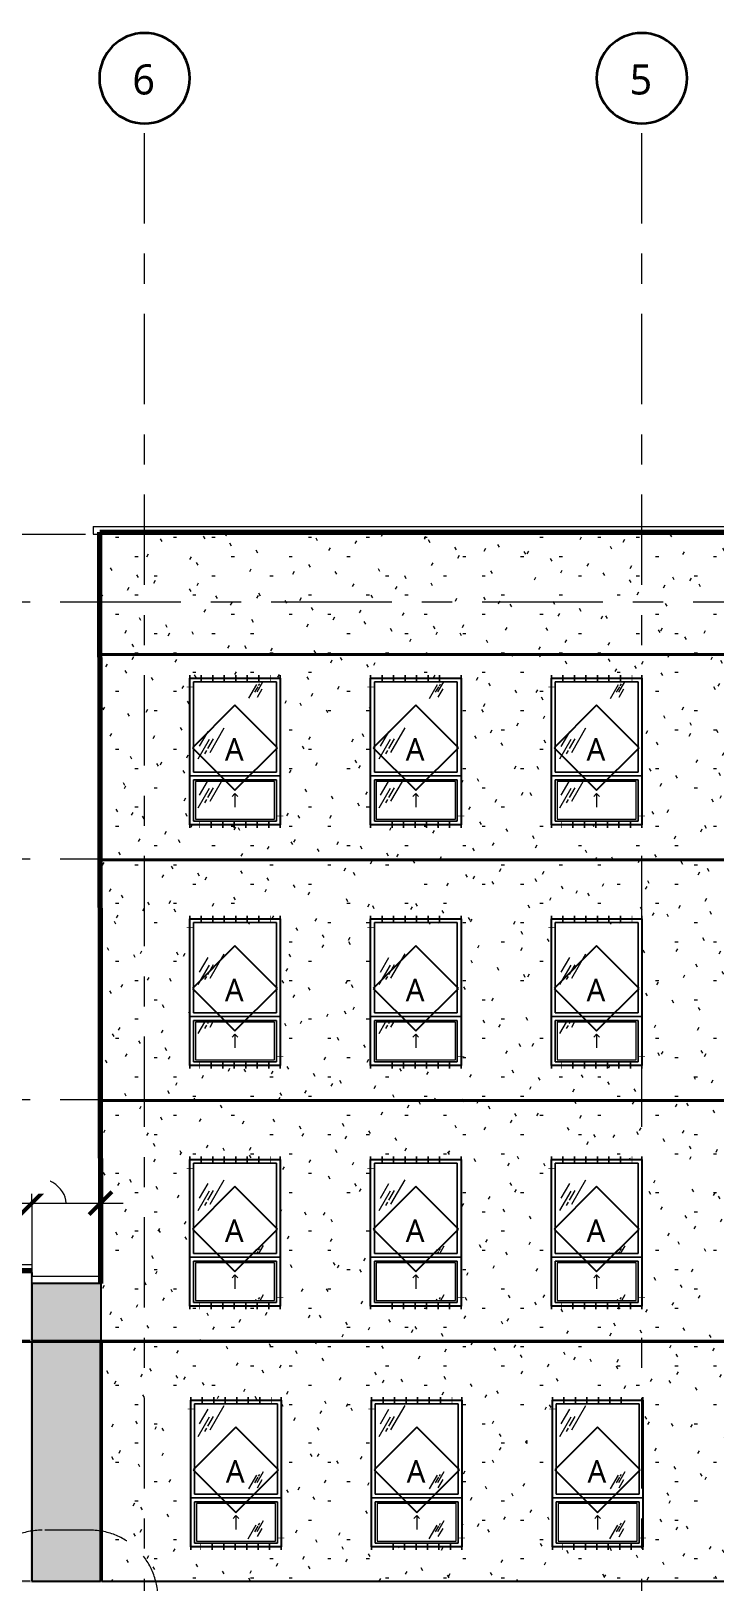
# Model space of a CAD drawing. Header units: inches. Extents: x 6 to 15224, y -733 to 6300.
# Drawn here: x 3543 to 3906, y 5476 to 6300 of the extents above; entities that cross this region are included whole.
import ezdxf

# ---------------------------------------------------------------- set-up
doc = ezdxf.new("R2010")
doc.units = ezdxf.units.IN
doc.header["$MEASUREMENT"] = 0
for name, pattern in [('Center 1_2_', [112, 64, -16, 16, -16]), ('Center 3_8_', [96, 48, -16, 16, -16]), ('Dots Space 1_16_', [6, 0, -6]), ('Hidden 3_16_', [36, 24, -12])]:
    doc.linetypes.add(name, pattern=pattern)
for name, color, linetype, lineweight in [('A-ANNO-DIMS', 211, 'Continuous', 13), ('A-ANNO-DIMS-128', 211, 'Continuous', 13), ('A-DETL', 90, 'Continuous', 13), ('A-FLOR-LEVL', 51, 'Continuous', 13), ('A-GENM', 13, 'Continuous', 18), ('A-GLAZ', 151, 'Continuous', 25), ('A-GLAZ-IDEN', 152, 'Continuous', 25), ('A-GLAZ-SILL', 1, 'Continuous', 18), ('A-WALL', 113, 'Continuous', 25), ('A-WALL-PATT', 111, 'Continuous', 25), ('M-EQPM', 50, 'Continuous', 18), ('M-EQPM-HDLN', 50, 'Hidden 3_16_', 13), ('S-GRID', 1, 'Continuous', 13), ('S-GRID-IDEN', 1, 'Continuous', 35)]:
    doc.layers.add(name, color=color, linetype=linetype, lineweight=lineweight)
doc.styles.add('Open Sans_5', font='OpenSans-Regular.ttf', dxfattribs={"height": 12})
doc.styles.add('Open Sans_6', font='OpenSans-Regular.ttf', dxfattribs={"height": 16})
doc.styles.add('Open Sans_8', font='OpenSans-Regular.ttf', dxfattribs={"width": 0.88, "height": 12})
doc.dimstyles.new('Linear_-_3_32__1', dxfattribs={"dimscale": 12, "dimtxt": 12.89496, "dimasz": 1, "dimexe": 1, "dimexo": 0.666667, "dimgap": 0.333333, "dimtad": 1, "dimdec": 8, "dimrnd": 0.003906, "dimzin": 3, "dimdsep": 46, "dimlunit": 4, "dimtxsty": 'Open Sans_8', "dimblk1": 'OBLIQUE', "dimblk2": 'OBLIQUE', "dimsah": 1, "dimcen": 0.09, "dimdle": 1, "dimadec": 3, "dimazin": 2, "dimtfac": 1, "dimtdec": 4, "dimtix": 1, "dimtmove": 0, "dimatfit": 3, "dimfxl": 1, "dimtvp": 1, "dimtfill": 1, "dimfrac": 2, "dimtolj": 1, "dimtzin": 0, "dimarcsym": 2})
doc.dimstyles.new('Linear_-_3_32___Rounded_1_4__', dxfattribs={"dimscale": 12, "dimtxt": 12.89496, "dimasz": 1, "dimexe": 1, "dimexo": 0.666667, "dimgap": 0.333333, "dimtad": 1, "dimrnd": 0.25, "dimzin": 3, "dimdsep": 46, "dimlunit": 4, "dimtxsty": 'Open Sans_8', "dimblk1": 'OBLIQUE', "dimblk2": 'OBLIQUE', "dimsah": 1, "dimcen": 0.09, "dimdle": 1, "dimadec": 3, "dimazin": 2, "dimtfac": 1, "dimtdec": 4, "dimtix": 1, "dimtmove": 1, "dimatfit": 3, "dimfxl": 1, "dimtvp": 1, "dimtfill": 1, "dimfrac": 2, "dimtolj": 1, "dimtzin": 0, "dimarcsym": 2})
pattern_1 = [(0, (3669.645, 0), (40.96, 10.24), [1.69, -29.03, 1.69, -29.03, -163.84]), (0, (3669.645, 0), (40.96, 10.24), [-61.44, 1.69, -59.75, 1.69, -29.03, -71.68]), (0, (3669.645, 0), (40.96, 10.24), [-153.6, 1.69, -18.79, 1.69, -49.51]), (120, (3685.005, 5.12), (-29.3481, 30.3524), [1.69, -29.03, 1.69, -29.03, -163.84]), (120, (3685.005, 5.12), (-29.3481, 30.3524), [-61.44, 1.69, -59.75, 1.69, -29.03, -71.68]), (120, (3685.005, 5.12), (-29.3481, 30.3524), [-153.6, 1.69, -18.79, 1.69, -49.51]), (240, (3690.125, 25.6), (-11.6119, -40.5924), [1.69, -29.03, 1.69, -29.03, -163.84]), (240, (3690.125, 25.6), (-11.6119, -40.5924), [-61.44, 1.69, -59.75, 1.69, -29.03, -71.68]), (240, (3690.125, 25.6), (-11.6119, -40.5924), [-153.6, 1.69, -18.79, 1.69, -49.51])]
pattern_2 = [(0, (3669.6447, 0), (5.12, 1.28), [0.16896, -3.671, 0.16896, -3.671, -20.48]), (0, (3669.6447, 0), (5.12, 1.28), [-7.68, 0.16896, -7.511, 0.16896, -3.671, -8.96]), (0, (3669.6447, 0), (5.12, 1.28), [-19.2, 0.16896, -2.391, 0.16896, -6.231]), (120, (3671.5647, 0.64), (-3.66851252, 3.79405007), [0.16896, -3.671, 0.16896, -3.671, -20.48]), (120, (3671.5647, 0.64), (-3.66851252, 3.79405007), [-7.68, 0.16896, -7.511, 0.16896, -3.671, -8.96]), (120, (3671.5647, 0.64), (-3.66851252, 3.79405007), [-19.2, 0.16896, -2.391, 0.16896, -6.231]), (240, (3672.2047, 3.2), (-1.45148748, -5.07405007), [0.16896, -3.671, 0.16896, -3.671, -20.48]), (240, (3672.2047, 3.2), (-1.45148748, -5.07405007), [-7.68, 0.16896, -7.511, 0.16896, -3.671, -8.96]), (240, (3672.2047, 3.2), (-1.45148748, -5.07405007), [-19.2, 0.16896, -2.391, 0.16896, -6.231])]

# ---------------------------------------------------------------- blocks, each defined once
blk = doc.blocks.new('1-2 WD Adaptive - 4-0_x6_-6_-12420703-WEST ELEVATION')
at = {"layer": 'A-GLAZ', "lineweight": 13}
h = blk.add_hatch(dxfattribs=at)
h.set_pattern_fill('FP_20', color=256, style=0, pattern_type=2)
h.set_pattern_definition([(59.808, (-3088.003, 5560.681), (144.0017, 239.99866), [9, -754.581]), (59.808, (-3088.737, 5554.068), (144.0017, 239.99866), [12, -751.581]), (59.808, (-3083.552, 5559.498), (144.0017, 239.99866), [6, -757.581]), (59.808, (-3085.141, 5556.719), (144.0017, 239.99866), [2, -761.581]), (59.808, (-3082.446, 5557.473), (144.0017, 239.99866), [15, -748.581]), (59.808, (-3057.028, 5527.279), (144.0017, 239.99866), [5.063, -758.519]), (59.808, (-3057.469, 5529.543), (144.0017, 239.99866), [6.75, -756.831]), (59.808, (-3058.678, 5529.4), (144.0017, 239.99866), [3.375, -760.206]), (59.808, (-3056.647, 5532.904), (144.0017, 239.99866), [1.125, -762.456]), (59.808, (-3061.861, 5526.172), (144.0017, 239.99866), [8.437, -755.144])])
h.paths.add_polyline_path([(-3092.03, 5522.87), (-3073.5, 5522.87), (-3073.5, 5570.87), (-3117.5, 5570.87), (-3117.5, 5522.87)])
at = {"layer": 'A-GLAZ-SILL', "lineweight": 13}
h = blk.add_hatch(dxfattribs=at)
h.set_pattern_fill('FP_19', color=256, style=0, pattern_type=2)
h.set_pattern_definition([(59.808, (-3088.003, 5534.681), (144.0017, 239.99866), [9, -754.581]), (59.808, (-3088.737, 5528.068), (144.0017, 239.99866), [12, -751.581]), (59.808, (-3083.552, 5533.498), (144.0017, 239.99866), [6, -757.581]), (59.808, (-3085.141, 5530.719), (144.0017, 239.99866), [2, -761.581]), (59.808, (-3082.446, 5531.473), (144.0017, 239.99866), [15, -748.581]), (59.808, (-3057.028, 5501.279), (144.0017, 239.99866), [5.063, -758.519]), (59.808, (-3057.469, 5503.543), (144.0017, 239.99866), [6.75, -756.831]), (59.808, (-3058.678, 5503.4), (144.0017, 239.99866), [3.375, -760.206]), (59.808, (-3056.647, 5506.904), (144.0017, 239.99866), [1.125, -762.456]), (59.808, (-3061.861, 5500.172), (144.0017, 239.99866), [8.438, -755.144])])
h.paths.add_polyline_path([(-3096.5, 5497.87), (-3074.5, 5497.87), (-3074.5, 5517.87), (-3116.5, 5517.87), (-3116.5, 5497.87)])
at = {"layer": 'A-GLAZ', "lineweight": 13}
for p, q in [((-3119.5, 5572.87), (-3071.5, 5572.87)), ((-3119.5, 5494.87), (-3119.5, 5572.87)), ((-3073.5, 5570.87), (-3117.5, 5570.87)), ((-3117.5, 5570.87), (-3117.5, 5522.87)), ((-3073.5, 5522.87), (-3073.5, 5570.87)), ((-3071.5, 5572.87), (-3071.5, 5494.87)), ((-3117.5, 5522.87), (-3073.5, 5522.87)), ((-3119.5, 5520.87), (-3071.5, 5520.87)), ((-3071.5, 5520.87), (-3119.5, 5520.87)), ((-3073.5, 5518.87), (-3117.5, 5518.87)), ((-3117.5, 5518.87), (-3117.5, 5496.87)), ((-3073.5, 5496.87), (-3073.5, 5518.87)), ((-3117.5, 5496.87), (-3073.5, 5496.87)), ((-3071.5, 5494.87), (-3119.5, 5494.87))]:
    blk.add_line(p, q, dxfattribs=at)
at = {"layer": 'A-GLAZ', "linetype": 'Hidden 3_16_', "lineweight": 13}
for q in [(-3097, 5510.04), (-3094, 5510.04), (-3095.5, 5504.21)]:
    blk.add_line((-3095.5, 5511.54), q, dxfattribs=at)
at = {"layer": 'A-GLAZ-SILL'}
for p, q in [((-3117.5, 5570.87), (-3073.5, 5570.87)), ((-3117.5, 5522.87), (-3117.5, 5570.87)), ((-3073.5, 5570.87), (-3117.5, 5570.87)), ((-3117.5, 5570.87), (-3117.5, 5522.87)), ((-3073.5, 5570.87), (-3073.5, 5522.87)), ((-3073.5, 5522.87), (-3073.5, 5570.87)), ((-3073.5, 5522.87), (-3117.5, 5522.87)), ((-3117.5, 5522.87), (-3073.5, 5522.87)), ((-3117.5, 5518.87), (-3073.5, 5518.87)), ((-3117.5, 5496.87), (-3117.5, 5518.87)), ((-3073.5, 5518.87), (-3117.5, 5518.87)), ((-3117.5, 5518.87), (-3117.5, 5496.87)), ((-3074.5, 5517.87), (-3116.5, 5517.87)), ((-3116.5, 5517.87), (-3116.5, 5497.87)), ((-3074.5, 5497.87), (-3074.5, 5517.87)), ((-3073.5, 5518.87), (-3073.5, 5496.87)), ((-3073.5, 5496.87), (-3073.5, 5518.87)), ((-3073.5, 5496.87), (-3117.5, 5496.87)), ((-3117.5, 5496.87), (-3073.5, 5496.87)), ((-3116.5, 5497.87), (-3074.5, 5497.87))]:
    blk.add_line(p, q, dxfattribs=at)
blk = doc.blocks.new('ME Louvers w Trim-AM - 24_ x 8_-17810055-WEST ELEVATION')
at = {"layer": 'A-GENM', "lineweight": 13}
for p, q in [((-2088.5, 5465.75), (-2111, 5465.75)), ((-2111, 5465.48), (-2088.5, 5465.48)), ((-2088.5, 5464.1), (-2111, 5464.1)), ((-2088.5, 5463.95), (-2111, 5463.95)), ((-2088.5, 5463.9), (-2111, 5463.9)), ((-2111, 5463.63), (-2088.5, 5463.63)), ((-2088.5, 5462.25), (-2111, 5462.25)), ((-2088.5, 5462.1), (-2111, 5462.1)), ((-2088.5, 5462.05), (-2111, 5462.05)), ((-2111, 5461.78), (-2088.5, 5461.78)), ((-2088.5, 5460.4), (-2111, 5460.4)), ((-2088.5, 5460.25), (-2111, 5460.25))]:
    blk.add_line(p, q, dxfattribs=at)
at = {"layer": 'M-EQPM'}
for p, q in [((-2112.5, 5467.75), (-2112.5, 5458.25)), ((-2087, 5467.75), (-2112.5, 5467.75)), ((-2111, 5466.25), (-2088.5, 5466.25)), ((-2111, 5459.75), (-2111, 5466.25)), ((-2088.5, 5466.25), (-2088.5, 5459.75)), ((-2087, 5458.25), (-2087, 5467.75)), ((-2112.5, 5458.25), (-2087, 5458.25)), ((-2088.5, 5459.75), (-2111, 5459.75))]:
    blk.add_line(p, q, dxfattribs=at)
at = {"layer": 'M-EQPM-HDLN'}
for p, q in [((-2087, 5503.75), (-2112.5, 5503.75)), ((-2148.5, 5467.75), (-2148.5, 5458.25)), ((-2051, 5458.25), (-2051, 5467.75)), ((-2112.5, 5422.25), (-2087, 5422.25))]:
    blk.add_line(p, q, dxfattribs=at)
for centre, start, end in [((-2112.5, 5467.75), 90, 180), ((-2087, 5467.75), 0, 90), ((-2112.5, 5458.25), 180, 270), ((-2087, 5458.25), 270, 0)]:
    blk.add_arc(centre, 36, start, end, dxfattribs=at)
blk = doc.blocks.new('ME Louvers w Trim-AM - 24_ x 8_-V56-WEST ELEVATION')
at = {"layer": 'M-EQPM'}
for p, q in [((-1691.8125, 5714), (-1691.8125, 5723.5)), ((-1691.8125, 5723.5), (-1691.3125, 5723.5)), ((-1691.8125, 5714), (-1691.3125, 5714))]:
    blk.add_line(p, q, dxfattribs=at)
blk = doc.blocks.new('Grid - AN Grid Head-AM-799031-WEST ELEVATION')
at = {"layer": 'S-GRID-IDEN'}
for start, end in [(360, 180), (180, 360)]:
    blk.add_arc((-24, 6275.21), 24, start, end, dxfattribs=at)
blk = doc.blocks.new('TAG Window-AM - Standard-51685-WEST ELEVATION')
at = {"layer": 'A-GLAZ-IDEN'}
for p, q in [((-3095.5, 5558.5), (-3118.13, 5535.88)), ((-3072.87, 5535.88), (-3095.5, 5558.5)), ((-3118.13, 5535.88), (-3095.5, 5513.25)), ((-3095.5, 5513.25), (-3072.87, 5535.88))]:
    blk.add_line(p, q, dxfattribs=at)
blk = doc.blocks.new('DIMBLOCK30-WEST ELEVATION')
at = {"layer": 'A-ANNO-DIMS-128'}
for p, q in [((3511.44, 5985), (3511.44, 6045)), ((3511.44, 6033), (3499.44, 6033)), ((3511.44, 6033), (3571.86, 6033)), ((3511.44, 5997), (3510.96, 5997)), ((3511.44, 5997), (3523.44, 5997))]:
    blk.add_line(p, q, dxfattribs=at)
at = {"layer": 'A-ANNO-DIMS-128', "lineweight": 50}
for p, q in [((3511.44, 6033), (3505.44, 6039)), ((3511.44, 6033), (3517.44, 6027)), ((3511.44, 5997), (3505.44, 6003)), ((3511.44, 5997), (3517.44, 5991))]:
    blk.add_line(p, q, dxfattribs=at)
at = {"layer": 'A-ANNO-DIMS-128', "color": 0, "insert": (3491.3, 5996.23), "char_height": 12, "width": 45.0403, "attachment_point": 1, "rotation": 90, "line_spacing_factor": 1.151336, "style": 'Open Sans_8', "bg_fill": 3, "box_fill_scale": 1.25, "bg_fill_color": 256, "bg_fill_true_color": 13158600, "bg_fill_transparency": 0}
blk.add_mtext('3\' - 0"', dxfattribs=at)
blk = doc.blocks.new('_Oblique')
at = {"color": 0, "linetype": 'ByBlock', "lineweight": -2}
blk.add_line((-0.5, -0.5), (0.5, 0.5), dxfattribs=at)
blk = doc.blocks.new('DIMBLOCK33-WEST ELEVATION')
at = {"layer": 'A-ANNO-DIMS-128'}
for p, q in [((3543.27, 5677.49), (3543.27, 5689.49)), ((3579.73, 5677.49), (3579.73, 5689.49)), ((3531.27, 5677.49), (3591.73, 5677.49)), ((3543.27, 5677.49), (3543.27, 5611.75)), ((3579.73, 5677.49), (3579.73, 5611.75))]:
    blk.add_line(p, q, dxfattribs=at)
at = {"layer": 'A-ANNO-DIMS-128', "lineweight": 50}
for p, q in [((3543.27, 5677.49), (3549.27, 5683.49)), ((3579.73, 5677.49), (3585.73, 5683.49)), ((3543.27, 5677.49), (3537.27, 5671.49)), ((3579.73, 5677.49), (3573.73, 5671.49))]:
    blk.add_line(p, q, dxfattribs=at)
at = {"layer": 'A-ANNO-DIMS-128'}
blk.add_ellipse((3537.34, 5677.49), major_axis=(24.16, 0), ratio=0.642025, start_param=0, end_param=1.570796, dxfattribs=at)
at = {"layer": 'A-ANNO-DIMS-128', "color": 0, "insert": (3474.24, 5697.63), "char_height": 12, "width": 75.7118, "attachment_point": 1, "line_spacing_factor": 1.151336, "style": 'Open Sans_8', "bg_fill": 3, "box_fill_scale": 1.25, "bg_fill_color": 256, "bg_fill_true_color": 13158600, "bg_fill_transparency": 0}
blk.add_mtext('3\' - 0 1/2"', dxfattribs=at)

msp = doc.modelspace()

# ---------------------------------------------------------------- hatches: boundary and pattern name
at = {"layer": 'A-WALL-PATT', "lineweight": 13}
h = msp.add_hatch(dxfattribs=at)
h.set_pattern_fill('FP_13', color=256, style=0, pattern_type=2)
h.set_pattern_definition(pattern_1)
h.paths.add_polyline_path([(3579.85916239, 5969.375), (4048.34761891, 5969.375), (4048.34761891, 6033), (3579.85916239, 6033), (3579.85916239, 5972.83377351)])
h.paths.add_polyline_path([(4221.77729127, 5969.375), (4235.42166239, 5969.375), (4235.42166239, 6033), (4049.09761891, 6033), (4049.09761891, 5969.375), (4213.67166239, 5969.375)])
h = msp.add_hatch(dxfattribs=at)
h.set_pattern_fill('FP_17', color=256, style=0, pattern_type=2)
h.set_pattern_definition(pattern_2)
h.paths.add_polyline_path([(3963.17166239, 5968.625), (4235.42166239, 5968.625), (4235.42166239, 5969.375), (4049.09761891, 5969.375), (4049.09761891, 6033), (4048.34761891, 6033), (4048.34761891, 5969.375), (3579.85916239, 5969.375), (3579.85916239, 5968.625), (3953.8906246, 5968.625)])
h = msp.add_hatch(dxfattribs=at)
h.set_pattern_fill('FP_13', color=256, style=0, pattern_type=2)
h.set_pattern_definition(pattern_1)
h.paths.add_polyline_path([(4045.97666627, 5860.25), (4048.34761891, 5860.25), (4048.34761891, 5968.625), (3579.85916239, 5968.625), (3579.85916239, 5860.25), (4037.60520793, 5860.25)])
h.paths.add_polyline_path([(4235.42166239, 5860.25), (4235.42166239, 5968.625), (4049.09761891, 5968.625), (4049.09761891, 5860.25), (4221.77729127, 5860.25)])
h.paths.add_polyline_path([(3920.40479127, 5878.5), (3915.17166239, 5878.5), (3915.17166239, 5956.5), (3963.17166239, 5956.5), (3963.17166239, 5878.5), (3942.92166239, 5878.5)])
h.paths.add_polyline_path([(3867.17166239, 5878.5), (3819.17166239, 5878.5), (3819.17166239, 5956.5), (3867.17166239, 5956.5), (3867.17166239, 5886.67627351)])
h.paths.add_polyline_path([(3652.5181246, 5878.5), (3627.17166239, 5878.5), (3627.17166239, 5956.5), (3675.17166239, 5956.5), (3675.17166239, 5878.5)])
h.paths.add_polyline_path([(4131.17166239, 5878.5), (4131.17166239, 5956.5), (4179.17166239, 5956.5), (4179.17166239, 5878.5)])
h.paths.add_polyline_path([(3723.17166239, 5878.5), (3723.17166239, 5956.5), (3771.17166239, 5956.5), (3771.17166239, 5878.5), (3762.54666239, 5878.5)])
h = msp.add_hatch(dxfattribs=at)
h.set_pattern_fill('FP_17', color=256, style=0, pattern_type=2)
h.set_pattern_definition(pattern_2)
h.paths.add_polyline_path([(4235.42166239, 5859.5), (4235.42166239, 5860.25), (4049.09761891, 5860.25), (4049.09761891, 5968.625), (4048.34761891, 5968.625), (4048.34761891, 5860.25), (3579.85916239, 5860.25), (3579.85916239, 5859.5), (4221.77729127, 5859.5)])
h = msp.add_hatch(dxfattribs=at)
h.set_pattern_fill('FP_13', color=256, style=0, pattern_type=2)
h.set_pattern_definition(pattern_1)
h.paths.add_polyline_path([(3920.40479127, 5732.375), (4048.34761891, 5732.375), (4048.34761891, 5859.5), (3579.85916239, 5859.5), (3579.85916239, 5732.375), (3853.4331246, 5732.375)])
h.paths.add_polyline_path([(4188.29145793, 5732.375), (4235.42166239, 5732.375), (4235.42166239, 5859.5), (4049.09761891, 5859.5), (4049.09761891, 5732.375), (4179.17166239, 5732.375)])
h.paths.add_polyline_path([(3963.17166239, 5750.625), (3915.17166239, 5750.625), (3915.17166239, 5828.625), (3963.17166239, 5828.625), (3963.17166239, 5766.05577351)])
h.paths.add_polyline_path([(4131.17166239, 5750.625), (4131.17166239, 5828.625), (4179.17166239, 5828.625), (4179.17166239, 5750.625)])
h.paths.add_polyline_path([(3723.17166239, 5750.625), (3723.17166239, 5828.625), (3771.17166239, 5828.625), (3771.17166239, 5750.625), (3762.54666239, 5750.625)])
h.paths.add_polyline_path([(3675.17166239, 5750.625), (3627.17166239, 5750.625), (3627.17166239, 5828.625), (3675.17166239, 5828.625), (3675.17166239, 5783.28727351)])
h.paths.add_polyline_path([(3867.17166239, 5750.625), (3819.17166239, 5750.625), (3819.17166239, 5828.625), (3867.17166239, 5828.625), (3867.17166239, 5783.28727351)])
h.paths.add_polyline_path([(4017.96772214, 5841.875), (3993.00964065, 5841.875), (3993.00964065, 5851.375), (4018.50964065, 5851.375), (4018.50964065, 5841.875)])
h = msp.add_hatch(dxfattribs=at)
h.set_pattern_fill('FP_17', color=256, style=0, pattern_type=2)
h.set_pattern_definition(pattern_2)
h.paths.add_polyline_path([(3579.85916239, 5731.625), (4235.42166239, 5731.625), (4235.42166239, 5732.375), (4049.09761891, 5732.375), (4049.09761891, 5859.5), (4048.34761891, 5859.5), (4048.34761891, 5732.375), (3579.85916239, 5732.375), (3579.85916239, 5731.69535735)])
h = msp.add_hatch(dxfattribs=at)
h.set_pattern_fill('FP_13', color=256, style=0, pattern_type=2)
h.set_pattern_definition(pattern_1)
h.paths.add_polyline_path([(4062.71958293, 5604.5), (4235.42166239, 5604.5), (4235.42166239, 5731.625), (4049.09761891, 5731.59277351), (4049.09761891, 5604.5), (4054.3481246, 5604.5)])
h.paths.add_polyline_path([(3579.85916239, 5604.5), (4048.34761891, 5604.5), (4048.34761891, 5731.625), (3579.85916239, 5731.59277351), (3579.85916239, 5604.75)])
h.paths.add_polyline_path([(3627.17166239, 5622.75), (3627.17166239, 5700.75), (3675.17166239, 5700.75), (3675.17166239, 5622.75), (3652.5181246, 5622.75)])
h.paths.add_polyline_path([(3948.67166239, 5622.75), (3915.17166239, 5622.75), (3915.17166239, 5700.75), (3963.17166239, 5700.75), (3963.17166239, 5622.75), (3950.29666239, 5622.75)])
h.paths.add_polyline_path([(3867.17166239, 5622.75), (3819.17166239, 5622.75), (3819.17166239, 5700.75), (3867.17166239, 5700.75), (3867.17166239, 5645.43527351)])
h.paths.add_polyline_path([(3771.17166239, 5622.75), (3723.17166239, 5622.75), (3723.17166239, 5700.75), (3771.17166239, 5700.75), (3771.17166239, 5645.43527351)])
h.paths.add_polyline_path([(4179.17166239, 5622.75), (4131.17166239, 5622.75), (4131.17166239, 5700.75), (4179.17166239, 5700.75), (4179.17166239, 5645.43527351)])
h.paths.add_polyline_path([(3993.51028213, 5714), (3993.00964065, 5714), (3993.00964065, 5723.5), (4018.50964065, 5723.5), (4018.50964065, 5714), (3994.50964065, 5714)])
h = msp.add_hatch(dxfattribs=at)
h.set_pattern_fill('FP_17', color=256, style=0, pattern_type=2)
h.set_pattern_definition(pattern_2)
h.paths.add_polyline_path([(3579.85916239, 5603.75), (4235.42166239, 5603.75), (4235.42166239, 5604.5), (4049.09761891, 5604.5), (4049.09761891, 5731.625), (4048.34761891, 5731.59277351), (4048.34761891, 5604.5), (3579.85916239, 5604.5), (3579.85916239, 5603.82035735)])
h = msp.add_hatch(dxfattribs=at)
h.set_pattern_fill('FP_17', color=256, style=0, pattern_type=2)
h.set_pattern_definition(pattern_2)
h.paths.add_polyline_path([(1731.85916239, 5603.75), (3543.26541239, 5603.75), (3543.26541239, 5640.75), (3542.51541239, 5640.75), (3542.51541239, 5604.5), (3351.85916239, 5604.5), (3351.85916239, 5640.75), (3351.10916239, 5640.75), (3351.10916239, 5604.5), (2475.64041239, 5604.50075703), (2475.64041239, 5640.75), (2474.89041239, 5640.75), (2474.89041239, 5604.5), (1731.85916239, 5604.5), (1731.85916239, 5603.82233826)])
at = {"layer": 'A-WALL-PATT'}
for points in [[(3543.26541239, 5604.5), (3579.85916239, 5604.5), (3579.85916239, 5634.75), (3543.26541239, 5634.75), (3543.26541239, 5608)], [(3579.73416239, 5476.625), (3579.73416239, 5603.75), (3543.26541239, 5603.75), (3543.26541239, 5476.625), (3577.1749996, 5476.625)]]:
    msp.add_hatch(color=256, dxfattribs=at).paths.add_polyline_path(points)
at = {"layer": 'A-WALL-PATT', "lineweight": 13}
h = msp.add_hatch(dxfattribs=at)
h.set_pattern_fill('FP_17', color=256, style=0, pattern_type=2)
h.set_pattern_definition(pattern_2)
h.paths.add_polyline_path([(1733.17166239, 5475.875), (3543.26541239, 5475.875), (3543.26541239, 5603.75), (3542.51541239, 5603.75), (3542.51541239, 5476.625), (3351.85916239, 5476.625), (3351.85916239, 5603.75), (3351.10916239, 5603.75), (3351.10916239, 5476.625), (2475.64041239, 5476.62575703), (2475.64041239, 5603.75), (2474.89041239, 5603.75), (2474.89041239, 5476.625), (1731.85916239, 5476.625), (1731.85916239, 5475.875), (1733.06088395, 5475.875)])
h = msp.add_hatch(dxfattribs=at)
h.set_pattern_fill('FP_17', color=256, style=0, pattern_type=2)
h.set_pattern_definition(pattern_2)
h.paths.add_polyline_path([(3543.26541239, 5603.75), (3579.85916239, 5603.75), (3579.85916239, 5604.5), (3543.26541239, 5604.5)])
h = msp.add_hatch(dxfattribs=at)
h.set_pattern_fill('FP_17', color=256, style=0, pattern_type=2)
h.set_pattern_definition(pattern_2)
h.paths.add_polyline_path([(3543.26541239, 5475.875), (3580.48416239, 5475.875), (3580.48416239, 5603.75), (3579.73416239, 5603.75), (3579.73416239, 5476.625), (3543.26541239, 5476.625)])
h = msp.add_hatch(dxfattribs=at)
h.set_pattern_fill('FP_13', color=256, style=0, pattern_type=2)
h.set_pattern_definition(pattern_1)
h.paths.add_polyline_path([(3987.37645793, 5476.625), (4048.34761891, 5476.625), (4048.34761891, 5603.75), (3580.48416239, 5603.75), (3580.48416239, 5476.625), (3970.63354127, 5476.625)])
h.paths.add_polyline_path([(4233.80152766, 5476.625), (4235.42166239, 5476.67339034), (4235.42166239, 5603.75), (4049.09761891, 5603.75), (4049.09761891, 5476.625), (4221.77729127, 5476.625)])
h.paths.add_polyline_path([(3949.25853922, 5494.875), (3915.67166239, 5494.875), (3915.67166239, 5572.875), (3963.67166239, 5572.875), (3963.67166239, 5494.875), (3953.8906246, 5494.875)])
h.paths.add_polyline_path([(3675.67166239, 5494.875), (3627.67166239, 5494.875), (3627.67166239, 5572.875), (3675.67166239, 5572.875), (3675.67166239, 5507.58327351)])
h.paths.add_polyline_path([(3853.4331246, 5494.875), (3819.67166239, 5494.875), (3819.67166239, 5572.875), (3867.67166239, 5572.875), (3867.67166239, 5494.875)])
h.paths.add_polyline_path([(3771.67166239, 5494.875), (3723.67166239, 5494.875), (3723.67166239, 5572.875), (3771.67166239, 5572.875), (3771.67166239, 5507.58327351)])
h.paths.add_polyline_path([(4179.67166239, 5494.875), (4131.67166239, 5494.875), (4131.67166239, 5572.875), (4179.67166239, 5572.875), (4179.67166239, 5507.58327351)])
h.paths.add_polyline_path([(3993.51435822, 5586.125), (3993.00964065, 5586.125), (3993.00964065, 5595.625), (4018.50964065, 5595.625), (4018.50964065, 5586.125), (3994.50964065, 5586.125)])
h = msp.add_hatch(dxfattribs=at)
h.set_pattern_fill('FP_17', color=256, style=0, pattern_type=2)
h.set_pattern_definition(pattern_2)
h.paths.add_polyline_path([(3867.67166239, 5475.875), (4235.42166239, 5475.875), (4235.42166239, 5476.625), (4049.09761891, 5476.625), (4049.09761891, 5603.75), (4048.34761891, 5603.75), (4048.34761891, 5476.625), (3580.48416239, 5476.625), (3580.48416239, 5475.875), (3853.4331246, 5475.875)])

# ---------------------------------------------------------------- linework, layer by layer
at = {"layer": 'A-DETL', "lineweight": 70}
for p, q in [((3579.85916239, 5634.75), (3579.35916239, 6034)), ((3579.35916239, 6034), (4245.10916239, 6034)), ((1730.85916239, 5641.75), (3543.26541239, 5641.75))]:
    msp.add_line(p, q, dxfattribs=at)
at = {"layer": 'A-DETL', "linetype": 'Dots Space 1_16_', "lineweight": 100}
for p, q in [((3627.17166239, 5956.5), (3675.17166239, 5956.5)), ((3627.17166239, 5878.5), (3627.17166239, 5956.5)), ((3675.17166239, 5956.5), (3675.17166239, 5878.5)), ((3723.17166239, 5956.5), (3771.17166239, 5956.5)), ((3723.17166239, 5878.5), (3723.17166239, 5956.5)), ((3771.17166239, 5956.5), (3771.17166239, 5878.5)), ((3819.17166239, 5956.5), (3867.17166239, 5956.5)), ((3819.17166239, 5878.5), (3819.17166239, 5956.5)), ((3867.17166239, 5956.5), (3867.17166239, 5878.5)), ((3675.17166239, 5878.5), (3627.17166239, 5878.5)), ((3771.17166239, 5878.5), (3723.17166239, 5878.5)), ((3867.17166239, 5878.5), (3819.17166239, 5878.5)), ((3627.17166239, 5828.625), (3675.17166239, 5828.625)), ((3627.17166239, 5750.625), (3627.17166239, 5828.625)), ((3675.17166239, 5828.625), (3675.17166239, 5750.625)), ((3723.17166239, 5828.625), (3771.17166239, 5828.625)), ((3723.17166239, 5750.625), (3723.17166239, 5828.625)), ((3771.17166239, 5828.625), (3771.17166239, 5750.625)), ((3819.17166239, 5828.625), (3867.17166239, 5828.625)), ((3819.17166239, 5750.625), (3819.17166239, 5828.625)), ((3867.17166239, 5828.625), (3867.17166239, 5750.625)), ((3675.17166239, 5750.625), (3627.17166239, 5750.625)), ((3771.17166239, 5750.625), (3723.17166239, 5750.625)), ((3867.17166239, 5750.625), (3819.17166239, 5750.625)), ((3627.17166239, 5700.75), (3675.17166239, 5700.75)), ((3627.17166239, 5622.75), (3627.17166239, 5700.75)), ((3675.17166239, 5700.75), (3675.17166239, 5622.75)), ((3723.17166239, 5700.75), (3771.17166239, 5700.75)), ((3723.17166239, 5622.75), (3723.17166239, 5700.75)), ((3771.17166239, 5700.75), (3771.17166239, 5622.75)), ((3819.17166239, 5700.75), (3867.17166239, 5700.75)), ((3819.17166239, 5622.75), (3819.17166239, 5700.75)), ((3867.17166239, 5700.75), (3867.17166239, 5622.75)), ((3675.17166239, 5622.75), (3627.17166239, 5622.75)), ((3771.17166239, 5622.75), (3723.17166239, 5622.75)), ((3867.17166239, 5622.75), (3819.17166239, 5622.75)), ((3627.67166239, 5572.875), (3675.67166239, 5572.875)), ((3627.67166239, 5494.875), (3627.67166239, 5572.875)), ((3675.67166239, 5572.875), (3675.67166239, 5494.875)), ((3723.67166239, 5572.875), (3771.67166239, 5572.875)), ((3723.67166239, 5494.875), (3723.67166239, 5572.875)), ((3771.67166239, 5572.875), (3771.67166239, 5494.875)), ((3819.67166239, 5572.875), (3867.67166239, 5572.875)), ((3819.67166239, 5494.875), (3819.67166239, 5572.875)), ((3867.67166239, 5572.875), (3867.67166239, 5494.875)), ((3675.67166239, 5494.875), (3627.67166239, 5494.875)), ((3771.67166239, 5494.875), (3723.67166239, 5494.875)), ((3867.67166239, 5494.875), (3819.67166239, 5494.875))]:
    msp.add_line(p, q, dxfattribs=at)
at = {"layer": 'A-DETL'}
msp.add_line((3543.26541239, 5641.75), (3543.26541239, 5633.75), dxfattribs=at)
at = {"layer": 'A-FLOR-LEVL', "linetype": 'Center 1_2_'}
for p, q in [((1318.4277019, 5997), (5455.71284829, 5997)), ((1318.4277019, 5860.5), (5455.71284829, 5860.5)), ((1318.4277019, 5732.625), (5455.71284829, 5732.625)), ((1318.4277019, 5604.75), (5455.71284829, 5604.75)), ((1318.4277019, 5476.875), (5455.71284829, 5476.875))]:
    msp.add_line(p, q, dxfattribs=at)
at = {"layer": 'A-WALL', "lineweight": 18}
for p, q in [((3575.85916239, 6037), (3575.85916239, 6033)), ((3575.85916239, 6037), (4249.10916239, 6037)), ((3575.85916239, 6033), (4249.10916239, 6033)), ((3543.26541239, 5644.75), (1445.85916239, 5644.75)), ((3543.26541239, 5644.75), (3543.26541239, 5640.75)), ((1726.85916239, 5640.75), (3543.26541239, 5640.75)), ((3543.26541239, 5634.75), (3543.26541239, 5638.75)), ((3543.26541239, 5638.75), (3579.85916239, 5638.75)), ((3579.85916239, 5638.75), (3579.85916239, 5634.75))]:
    msp.add_line(p, q, dxfattribs=at)
at = {"layer": 'A-WALL'}
for p, q in [((3579.85916239, 6033), (3579.85916239, 5604.5)), ((3579.85916239, 5969.375), (4048.34761891, 5969.375)), ((4245.10916239, 5968.625), (3579.85916239, 5968.625)), ((3627.17166239, 5878.5), (3627.17166239, 5956.5)), ((3627.17166239, 5956.5), (3675.17166239, 5956.5)), ((3675.17166239, 5956.5), (3675.17166239, 5878.5)), ((3723.17166239, 5878.5), (3723.17166239, 5956.5)), ((3723.17166239, 5956.5), (3771.17166239, 5956.5)), ((3771.17166239, 5956.5), (3771.17166239, 5878.5)), ((3819.17166239, 5878.5), (3819.17166239, 5956.5)), ((3819.17166239, 5956.5), (3867.17166239, 5956.5)), ((3867.17166239, 5956.5), (3867.17166239, 5878.5)), ((3675.17166239, 5878.5), (3627.17166239, 5878.5)), ((3771.17166239, 5878.5), (3723.17166239, 5878.5)), ((3867.17166239, 5878.5), (3819.17166239, 5878.5)), ((3579.85916239, 5860.25), (4048.34761891, 5860.25)), ((4245.10916239, 5859.5), (3579.85916239, 5859.5)), ((3627.17166239, 5750.625), (3627.17166239, 5828.625)), ((3627.17166239, 5828.625), (3675.17166239, 5828.625)), ((3675.17166239, 5828.625), (3675.17166239, 5750.625)), ((3723.17166239, 5750.625), (3723.17166239, 5828.625)), ((3723.17166239, 5828.625), (3771.17166239, 5828.625)), ((3771.17166239, 5828.625), (3771.17166239, 5750.625)), ((3819.17166239, 5750.625), (3819.17166239, 5828.625)), ((3819.17166239, 5828.625), (3867.17166239, 5828.625)), ((3867.17166239, 5828.625), (3867.17166239, 5750.625)), ((3675.17166239, 5750.625), (3627.17166239, 5750.625)), ((3771.17166239, 5750.625), (3723.17166239, 5750.625)), ((3867.17166239, 5750.625), (3819.17166239, 5750.625)), ((3579.85916239, 5732.375), (4048.34761891, 5732.375)), ((4245.10916239, 5731.625), (3579.85916239, 5731.625)), ((3627.17166239, 5622.75), (3627.17166239, 5700.75)), ((3627.17166239, 5700.75), (3675.17166239, 5700.75)), ((3675.17166239, 5700.75), (3675.17166239, 5622.75)), ((3723.17166239, 5622.75), (3723.17166239, 5700.75)), ((3723.17166239, 5700.75), (3771.17166239, 5700.75)), ((3771.17166239, 5700.75), (3771.17166239, 5622.75)), ((3819.17166239, 5622.75), (3819.17166239, 5700.75)), ((3819.17166239, 5700.75), (3867.17166239, 5700.75)), ((3867.17166239, 5700.75), (3867.17166239, 5622.75)), ((3543.26541239, 5640.75), (3543.26541239, 5638.75)), ((3579.85916239, 5634.75), (3543.26541239, 5634.75)), ((3543.26541239, 5634.75), (3543.26541239, 5604.5)), ((3675.17166239, 5622.75), (3627.17166239, 5622.75)), ((3771.17166239, 5622.75), (3723.17166239, 5622.75)), ((3867.17166239, 5622.75), (3819.17166239, 5622.75)), ((4245.10916239, 5603.75), (3351.1456246, 5603.75)), ((3543.26541239, 5604.5), (4048.34761891, 5604.5)), ((3543.26541239, 5603.75), (3543.26541239, 5476.625)), ((3579.73416239, 5476.625), (3579.73416239, 5603.75)), ((3580.48416239, 5603.75), (3580.48416239, 5476.625)), ((3627.67166239, 5494.875), (3627.67166239, 5572.875)), ((3627.67166239, 5572.875), (3675.67166239, 5572.875)), ((3675.67166239, 5572.875), (3675.67166239, 5494.875)), ((3723.67166239, 5494.875), (3723.67166239, 5572.875)), ((3723.67166239, 5572.875), (3771.67166239, 5572.875)), ((3771.67166239, 5572.875), (3771.67166239, 5494.875)), ((3819.67166239, 5494.875), (3819.67166239, 5572.875)), ((3819.67166239, 5572.875), (3867.67166239, 5572.875)), ((3867.67166239, 5572.875), (3867.67166239, 5494.875)), ((3675.67166239, 5494.875), (3627.67166239, 5494.875)), ((3771.67166239, 5494.875), (3723.67166239, 5494.875)), ((3867.67166239, 5494.875), (3819.67166239, 5494.875)), ((3543.26541239, 5476.625), (3579.73416239, 5476.625)), ((3580.48416239, 5476.625), (4048.34761891, 5476.625))]:
    msp.add_line(p, q, dxfattribs=at)
at = {"layer": 'S-GRID', "linetype": 'Center 3_8_'}
for p, q in [((3603.17166239, 4950), (3603.17166239, 6251.21253225)), ((3867.17166239, 4950), (3867.17166239, 6251.21253225))]:
    msp.add_line(p, q, dxfattribs=at)

# ---------------------------------------------------------------- block references
at = {"layer": 'A-GLAZ'}
for p in [(6746.67166239, 383.625), (6842.67166239, 383.625), (6938.67166239, 383.625), (6746.67166239, 255.75), (6842.67166239, 255.75), (6938.67166239, 255.75), (6746.67166239, 127.875), (6842.67166239, 127.875), (6938.67166239, 127.875), (6747.17166239, 0), (6843.17166239, 0), (6939.17166239, 0)]:
    msp.add_blockref('1-2 WD Adaptive - 4-0_x6_-6_-12420703-WEST ELEVATION', p, dxfattribs=at)
at = {"layer": 'A-GLAZ-IDEN'}
for p in [(6746.67166239, 383.625), (6842.67166239, 383.625), (6938.67166239, 383.625), (6746.67166239, 255.75), (6842.67166239, 255.75), (6938.67166239, 255.75), (6746.67166239, 127.875), (6842.67166239, 127.875), (6938.67166239, 127.875), (6747.17166239, 0), (6843.17166239, 0), (6939.17166239, 0)]:
    msp.add_blockref('TAG Window-AM - Standard-51685-WEST ELEVATION', p, dxfattribs=at)
at = {"layer": 'M-EQPM'}
for p in [(5271.17166239, 255.75), (5271.17166239, 127.875), (5271.17166239, 0)]:
    msp.add_blockref('ME Louvers w Trim-AM - 24_ x 8_-V56-WEST ELEVATION', p, dxfattribs=at)
at = {"layer": 'M-EQPM-HDLN'}
msp.add_blockref('ME Louvers w Trim-AM - 24_ x 8_-17810055-WEST ELEVATION', (5661.23416239, 0), dxfattribs=at)
at = {"layer": 'S-GRID-IDEN'}
for p in [(3627.17166239, 0), (3891.17166239, 0)]:
    msp.add_blockref('Grid - AN Grid Head-AM-799031-WEST ELEVATION', p, dxfattribs=at)

# ---------------------------------------------------------------- texts
at = {"layer": 'A-GLAZ-IDEN', "lineweight": 13, "char_height": 12, "width": 12.928, "attachment_point": 1, "style": 'Open Sans_5'}
for insert in [(3645.80580368, 5924.63131631), (3741.80580368, 5924.63131631), (3837.80580368, 5924.63131631), (3645.80580368, 5796.75631631), (3741.80580368, 5796.75631631), (3837.80580368, 5796.75631631), (3645.80580368, 5668.88131631), (3741.80580368, 5668.88131631), (3837.80580368, 5668.88131631), (3646.30580368, 5541.00631631), (3742.30580368, 5541.00631631), (3838.30580368, 5541.00631631)]:
    msp.add_mtext('A', dxfattribs=dict(at, insert=insert))
at = {"layer": 'S-GRID-IDEN', "lineweight": 13, "char_height": 16, "width": 15.352, "attachment_point": 1, "style": 'Open Sans_6'}
for s, insert in [('6', (3596.71216379, 6282.55736864)), ('5', (3860.71216379, 6282.55736864))]:
    msp.add_mtext(s, dxfattribs=dict(at, insert=insert))

# ---------------------------------------------------------------- next in the draw order: dimensions: what is measured, and where the dimension line sits
at = {"layer": 'A-ANNO-DIMS'}
dim = msp.add_linear_dim(base=(3511.4441389265, 6033), p1=(3502.9588575523, 5997), p2=(3579.8591623918, 6033), angle=90, dimstyle='Linear_-_3_32__1', override={"dimpost": '<>', "dimfxl": 84.909698}, dxfattribs=at)
dim.commit()
dim.dimension.update_dxf_attribs({"geometry": 'DIMBLOCK30-WEST ELEVATION', "text_midpoint": (3501.2929128544, 6015)})
dim = msp.add_linear_dim(base=(3579.73416239, 5677.48829006), p1=(3543.26541239, 5603.75), p2=(3579.73416239, 5603.75), dimstyle='Linear_-_3_32___Rounded_1_4__', override={"dimpost": '<>', "dimfxl": 36.46875}, dxfattribs=at)
dim.commit()
dim.dimension.update_dxf_attribs({"geometry": 'DIMBLOCK33-WEST ELEVATION', "text_midpoint": (3512.09932616, 5689.63309868), "dimtype": 160})

doc.saveas('drawing.dxf')
